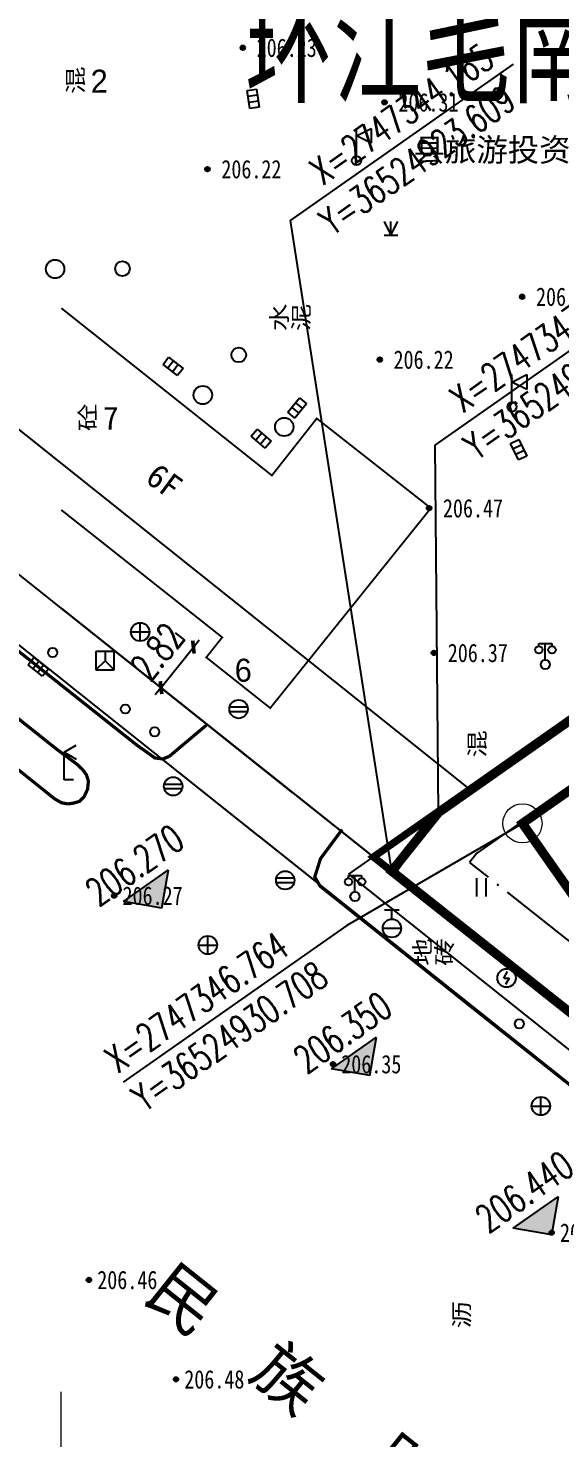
# Model space of a CAD drawing. Extents: x 36524600 to 36525730, y 2746759 to 2747713.
# Drawn here: x 36524903.9 to 36524932.7, y 2747313.4 to 2747390 of the extents above; entities that cross this region are included whole.
import ezdxf
from ezdxf.enums import TextEntityAlignment as Align

# ---------------------------------------------------------------- set-up
doc = ezdxf.new("R2010")
doc.units = 0
doc.header["$LTSCALE"] = 1000
doc.header["$MEASUREMENT"] = 0
for name, pattern in [('DOTE', [2.42, 2, -0.2, 0.02, -0.2]), ('X2', [10, 8, -2]), ('X39', [3, 2.5, -0.5])]:
    doc.linetypes.add(name, pattern=pattern)
doc.layers.add('0-有效绿地', color=96, linetype='Continuous', lineweight=5)
doc.layers.add('详细勘察布点方案1', color=96, linetype='Continuous', lineweight=5)
for name, color, linetype in [('0-用地红线', 1, 'DOTE'), ('0-规划建筑', 34, 'Continuous'), ('0-规划道路', 4, 'Continuous'), ('COMPONENT', 4, 'Continuous'), ('DIM_COOR', 3, 'Continuous'), ('DIM_ELEV', 3, 'Continuous'), ('DLDW', 11, 'Continuous'), ('DLSS', 4, 'Continuous'), ('GCD', 252, 'Continuous'), ('GXYZ', 2, 'Continuous'), ('JMD', 6, 'Continuous'), ('PLZJ', 6, 'Continuous'), ('PP-DX-PT', 251, 'Continuous'), ('PUB_DIM', 3, 'Continuous'), ('PUB_TEXT', 7, 'Continuous'), ('RD-侧石线', 251, 'Continuous'), ('RD-红线', 7, 'Continuous'), ('ZBTZ', 3, 'Continuous'), ('ZDH', 1, 'Continuous')]:
    doc.layers.add(name, color=color, linetype=linetype)
doc.layers.add('ASSIST', color=7, linetype='Continuous', plot=False)
doc.styles.add('_TCH_DIM', font='SIMPLEX', dxfattribs={"bigfont": 'GBCBIG'})
doc.styles.add('_TCH_DIM_T3', font='SIMPLEX', dxfattribs={"width": 0.705882, "bigfont": 'GBCBIG'})
doc.styles.add('HZ', font='rs.shx', dxfattribs={"width": 0.8, "bigfont": 'hztxt.shx'})
doc.styles.add('宋体', font='')
doc.styles.add('正等线体', font='宋体.shx', dxfattribs={"bigfont": '@@gbcbig.shx'})
doc.styles.add('细等线体', font='g13f12w.shx', dxfattribs={"width": 0.8, "bigfont": '@@gbcbig.shx'})
doc.styles.add('黑体', font='simhei.ttf')
doc.styles.get('宋体').set_extended_font_data('SimSun')
doc.linetypes.add('1161', pattern='A,0,[149,AAA.SHX,S=0.15,R=0,X=0,Y=0],-1.6', length=1.6)
doc.linetypes.add('444', pattern='A,4.5,[145,AAA.SHX,S=1,R=0,X=0,Y=1],4.5,-0.5,[146,AAA.SHX,S=1,R=0,X=0,Y=0],-0.5', length=10)
doc.dimstyles.new('_TCH_ARCH_M_M&&1', dxfattribs={"dimtxt": 1.4875, "dimasz": 0.5, "dimexe": 1.25, "dimexo": 1.5, "dimgap": 0.63125, "dimtad": 1, "dimzin": 0, "dimdsep": 46, "dimtxsty": '_TCH_DIM_T3', "dimblk": 'ARCHTICK', "dimcen": 0.09, "dimclrt": 7, "dimazin": 2, "dimtfac": 1, "dimtdec": 0, "dimtix": 1, "dimtmove": 2, "dimatfit": 3, "dimfxl": 0, "dimtolj": 1, "dimtzin": 0, "dimarcsym": 0})

# ---------------------------------------------------------------- blocks, each defined once
blk = doc.blocks.new('A$C3CD50023')
h = blk.add_hatch()
h.set_pattern_fill('ANSI31', color=253, scale=10)
h.paths.add_polyline_path([(3.5, -5.9), (3.5, -4.7), (10.5, -4.7), (10.5, -5.9), (15.9, -5.9), (15.9, 0.2), (15.9, 0.2), (15.9, 3.4), (6.5, 3.4), (6.5, 4), (5.1, 4), (5.1, 6.7), (-2.5, 6.7), (-2.5, 4), (-3.7, 4), (-3.7, 9.5), (-13.6, 9.5), (-13.6, 4.4), (-13, 4.4), (-13, -5.9)])
at = {"layer": '0-规划建筑'}
for p, q in [((11.9, 5.5), (15.9, 5.5)), ((15.9, 3.4), (15.9, 5.5)), ((0, 0), (0, -5.9))]:
    blk.add_line(p, q, dxfattribs=at)
at = {"layer": '0-规划建筑', "const_width": 0.5}
blk.add_lwpolyline([(3.5, -5.9), (3.5, -4.7), (10.5, -4.7), (10.5, -5.9), (15.9, -5.9), (15.9, 0.2), (15.9, 0.2), (15.9, 3.4), (6.5, 3.4), (6.5, 4), (5.1, 4), (5.1, 6.7), (-2.5, 6.7), (-2.5, 4), (-3.7, 4), (-3.7, 9.5), (-13.6, 9.5), (-13.6, 4.4), (-13, 4.4), (-13, -5.9)], close=True, dxfattribs=at)
at = {"layer": '0-规划建筑'}
for points in [[(-7.4, 4.4), (-13.6, 4.4), (-13.6, 9.5), (-7.4, 9.5)], [(-7.4, 8.6), (-3.7, 8.6), (-3.7, 9.5), (-7.4, 9.5)], [(-2.5, 4), (-3.7, 4), (-3.7, 5.5), (-2.5, 5.5)], [(5.1, 4), (6.5, 4), (6.5, 5.5), (5.1, 5.5)], [(6.5, 3.4), (11.9, 3.4), (11.9, 5.5), (6.5, 5.5)], [(-13, 4.4), (-13.6, 4.4), (-13.6, 2), (-13, 2)], [(10.7, 0.2), (15.9, 0.2), (15.9, 3.4), (10.7, 3.4)], [(-15.9, 2), (-13, 2), (-13, -5.9), (-15.9, -5.9)], [(-13, -5.9), (-5.1, -5.9), (-5.1, -8.5), (-13, -8.5)]]:
    blk.add_lwpolyline(points, close=True, dxfattribs=at)
for points in [[(-5.1, -5.9), (-5.1, -1.9), (-1.2, -1.9), (-1.2, 0), (1.2, 0), (1.2, -1.4), (3.3, -1.4), (3.3, -4.7), (3.5, -4.7), (3.5, -5.9)], [(10.5, -5), (10.5, -5.9), (15.9, -5.9), (15.9, -5)], [(3.5, -5.9), (10.5, -5.9)]]:
    blk.add_lwpolyline(points, dxfattribs=at)
blk = doc.blocks.new('_ArchTick')
at = {"color": 0, "linetype": 'ByBlock', "const_width": 0.4}
blk.add_lwpolyline([(-0.5, -0.5), (0.5, 0.5)], dxfattribs=at)
blk = doc.blocks.new('*D118')
at = {"layer": 'Defpoints', "color": 0, "transparency": 16777216}
for p in [(36524912.836, 2747356.344), (36524913.536, 2747355.786), (36524911.779, 2747353.584)]:
    blk.add_point(p, dxfattribs=at)
at = {"layer": 'PUB_DIM', "color": 0, "lineweight": -2, "transparency": 16777216}
for p, q in [((36524912.363, 2747356.722), (36524911.859, 2747357.124)), ((36524911.079, 2747354.142), (36524912.836, 2747356.344)), ((36524912.836, 2747356.344), (36524913.148, 2747356.735)), ((36524910.606, 2747354.519), (36524910.102, 2747354.922)), ((36524911.079, 2747354.142), (36524910.767, 2747353.751))]:
    blk.add_line(p, q, dxfattribs=at)
at = {"layer": 'PUB_DIM', "color": 0, "lineweight": -2, "transparency": 16777216, "xscale": 0.5, "yscale": 0.5, "zscale": 0.5}
for p, rotation in [((36524912.836, 2747356.344), 231.4176074244783), ((36524911.079, 2747354.142), 51.41760742447831)]:
    blk.add_blockref('_ArchTick', p, dxfattribs=dict(at, rotation=rotation))
at = {"layer": 'PUB_DIM', "color": 7, "transparency": 16777216, "insert": (36524910.883, 2747356.101), "char_height": 1.4875, "attachment_point": 5, "rotation": 51.41761, "style": '_TCH_DIM_T3'}
blk.add_mtext('\\A1;2.82', dxfattribs=at)
blk = doc.blocks.new('gc097')
for p, q in [((-0.7, 2), (-0.7, 2.3)), ((-0.7, 2.3), (0.7, 2.3)), ((0, 0.5), (0, 2.3)), ((0.7, 2.3), (0.7, 2))]:
    blk.add_line(p, q)
for centre, radius in [((-0.7, 1.6), 0.4), ((0.73, 1.6), 0.4), ((0, 0), 0.5)]:
    blk.add_circle(centre, radius)
blk = doc.blocks.new('gc053')
for p, q in [((-0.97, 0.25), (0.97, 0.25)), ((-0.97, -0.25), (0.97, -0.25))]:
    blk.add_line(p, q)
blk.add_circle((0, 0), 1)
blk = doc.blocks.new('gc170')
at = {"linetype": 'Continuous'}
blk.add_circle((0, 0), 0.5, dxfattribs=at)
blk = doc.blocks.new('gc043')
for p, q in [((-1, 0), (1, 0)), ((0, -1), (0, 1))]:
    blk.add_line(p, q)
blk.add_circle((0, 0), 1)
blk = doc.blocks.new('gc133')
for p, q in [((-0.8, 2), (0.8, 2)), ((0, 1), (0, 2)), ((-1, 0), (1, 0))]:
    blk.add_line(p, q)
blk.add_circle((0, 0), 1)
blk = doc.blocks.new('gc050')
for points in [[(-0.3, 0), (0.1, 0.69)], [(-0.3, 0), (0.3, 0)], [(0.3, 0), (-0.1, -0.69)]]:
    blk.add_lwpolyline(points)
blk.add_circle((0, 0), 1)
blk = doc.blocks.new('Gc052')
for p, q in [((0, 3), (1.3, 3.75)), ((0, 3), (1.3, 2.25)), ((0, 0), (0, 3)), ((1, 0), (0, 0))]:
    blk.add_line(p, q)
blk = doc.blocks.new('gc049')
for p, q in [((-1, 1.2), (-1, -0.8)), ((1, 1.2), (-1, 1.2)), ((0, 0.2), (-1, -0.8)), ((0, 1.2), (0, 0.2)), ((0, 0.2), (1, -0.8)), ((1, -0.8), (1, 1.2)), ((-1, -0.8), (1, -0.8))]:
    blk.add_line(p, q)
blk = doc.blocks.new('gc041')
for p, q in [((-1, 0.5), (1, 0.5)), ((-1, -0.5), (-1, 0.5)), ((-0.33, 0.5), (-0.33, -0.5)), ((0.33, 0.5), (0.33, -0.5)), ((1, 0.5), (1, -0.5)), ((1, -0.5), (-1, -0.5))]:
    blk.add_line(p, q)
blk = doc.blocks.new('gc200')
h = blk.add_hatch(color=256)
edge = h.paths.add_edge_path()
edge.add_arc((0, 0), 0.25, 0, 360)
blk.add_circle((0, 0), 0.25)
blk = doc.blocks.new('gc121')
at = {"color": 253}
for p, q in [((-0.5, -1), (-0.5, 1)), ((0.5, -1), (0.5, 1))]:
    blk.add_line(p, q, dxfattribs=at)
blk = doc.blocks.new('Gc019')
for p, q in [((0, 0.5), (0, 3.5)), ((0, 2.7), (1.6, 3.5)), ((1.6, 3.5), (1.6, 1.9)), ((1.6, 1.9), (0, 2.7))]:
    blk.add_line(p, q)
blk.add_circle((0, 0), 0.5)
blk = doc.blocks.new('gc124')
for p, q in [((-0.75, 1.5), (0, 0)), ((-0.75, 0), (0.75, 0)), ((0, 0), (0, 1.5)), ((0, 0), (0.75, 1.5))]:
    blk.add_line(p, q)
blk = doc.blocks.new('Gc122')
blk.add_circle((0, 0), 0.8)
blk = doc.blocks.new('GC188')
blk.add_circle((0, 0), 1)
blk = doc.blocks.new('dxt')
at = {"color": 253, "linetype": 'Continuous', "flags": 128}
blk.add_lwpolyline([(36524987.184, 2747390.33), (36524927.862, 2747348.613), (36524887.051, 2747381.185), (36524958.417, 2747431.297), (36524987.184, 2747390.33)], dxfattribs=at)
at = {"color": 253, "linetype": 'Continuous', "const_width": 0.4, "flags": 128}
blk.add_lwpolyline([(36524922.616, 2747344.938), (36524949.85, 2747323.482), (36524956.19, 2747318.343), (36524981.121, 2747317.663), (36525049.006, 2747365.698), (36525057.08, 2747371.412), (36525063.179, 2747376.968), (36525066.001, 2747404.762), (36525064.287, 2747407.911), (36525064.287, 2747407.911), (36525039.283, 2747426.847)], close=True, dxfattribs=at)
at = {"color": 253, "linetype": 'Continuous', "lineweight": -3, "flags": 128}
blk.add_lwpolyline([(36524921.28, 2747344), (36524922.616, 2747344.938), (36524949.575, 2747323.556), (36524946.828, 2747323.639)], close=True, dxfattribs=at)
at = {"layer": 'ASSIST', "color": 253, "linetype": 'Continuous', "elevation": 213.299, "flags": 128}
blk.add_lwpolyline([(36524930.54, 2747335.869, 0.00000221, 0.00000221, 0), (36524943.68, 2747325.763, 0.00000221, 0.00000221, 0)], format="xyseb", dxfattribs=at)
at = {"layer": 'DLDW', "color": 253, "linetype": '1161', "const_width": 0.00000221, "elevation": 206.306, "flags": 128}
blk.add_lwpolyline([(36524920.01, 2747388.079), (36524932.11, 2747396.776), (36524948.189, 2747373.833), (36524935.923, 2747365.054)], close=True, dxfattribs=at)
at = {"layer": 'DLSS', "color": 253, "linetype": 'X2'}
for p, q in [((36524918.26, 2747348.414), (36524957.468, 2747317.134)), ((36524916.389, 2747346.068), (36524955.597, 2747314.789))]:
    blk.add_line(p, q, dxfattribs=at)
at = {"layer": 'DLSS', "color": 253, "linetype": 'Continuous', "flags": 128}
for points, elevation in [([(36524913.539, 2747352.1, 0.175, 0.175, 0), (36524911.535, 2747350.415, 0.175, 0.175, 0), (36524911.184, 2747350.264, 0.175, 0.175, 0), (36524910.742, 2747350.32, 0.175, 0.175, 0), (36524909.768, 2747351.015, 0.175, 0.175, 0), (36524900.282, 2747358.545, 0.175, 0.175, 0), (36524870.341, 2747382.461, 0.175, 0.175, 0), (36524869.969, 2747382.786, 0.175, 0.175, 0), (36524869.903, 2747383.403, 0.175, 0.175, 0), (36524870.169, 2747383.98, 0.175, 0.175, 0), (36524871.401, 2747385.532, 0.175, 0.175, 0)], 206.308), ([(36524920.916, 2747346.434, 0.175, 0.175, 0), (36524919.744, 2747344.854, 0.175, 0.175, 0), (36524919.428, 2747343.859, 0.175, 0.175, 0), (36524919.715, 2747343.359, 0.175, 0.175, 0), (36524927.967, 2747336.77, 0.175, 0.175, 0), (36524938.965, 2747328.046, 0.175, 0.175, 0), (36524947.267, 2747321.454, 0.175, 0.175, 0), (36524948.67, 2747320.408, 0.175, 0.175, 0), (36524950.206, 2747319.533, 0.175, 0.175, 0), (36524953.989, 2747317.404, 0.175, 0.175, 0), (36524955.958, 2747316.701, 0.175, 0.175, 0), (36524957.313, 2747316.325, 0.175, 0.175, 0), (36524960.448, 2747315.765, 0.175, 0.175, 0), (36524964.023, 2747315.608, 0.175, 0.175, 0), (36524967.434, 2747315.865, 0.175, 0.175, 0), (36524970.46, 2747316.582, 0.175, 0.175, 0), (36524972.784, 2747317.46, 0.175, 0.175, 0), (36524974.968, 2747318.622, 0.175, 0.175, 0), (36524977.765, 2747320.198, 0.175, 0.175, 0), (36524983.77, 2747324.4, 0.175, 0.175, 0), (36524982.137, 2747327.176, 0.175, 0.175, 0)], 206.17)]:
    blk.add_lwpolyline(points, format="xyseb", dxfattribs=dict(at, elevation=elevation))
at = {"layer": 'DLSS', "color": 253, "linetype": 'Continuous', "const_width": 0.175, "elevation": 206.045, "flags": 128}
blk.add_lwpolyline([(36524868.961, 2747377.2), (36524905.3, 2747348.097), (36524905.682, 2747347.879), (36524906.022, 2747347.824), (36524906.285, 2747347.857), (36524906.643, 2747347.959), (36524906.898, 2747348.217), (36524907.085, 2747348.614), (36524907.134, 2747349.057), (36524907.025, 2747349.398), (36524906.828, 2747349.676), (36524906.496, 2747349.991), (36524905.415, 2747350.789), (36524870.738, 2747378.428), (36524870.175, 2747378.867), (36524869.831, 2747379.005), (36524869.507, 2747378.98), (36524869.213, 2747378.912), (36524868.924, 2747378.668), (36524868.76, 2747378.383), (36524868.71, 2747377.91), (36524868.735, 2747377.715), (36524868.806, 2747377.482)], close=True, dxfattribs=at)
at = {"layer": 'JMD', "color": 253, "linetype": 'Continuous', "flags": 128}
for points, const_width, elevation in [([(36524911.46, 2747394.441), (36524913.174, 2747392.111), (36524915.521, 2747388.919), (36524903.623, 2747380.175), (36524898.118, 2747384.655)], 0.00000221, 214.146), ([(36524890.87, 2747375.513), (36524895.79, 2747382.232), (36524901.824, 2747377.814), (36524917.1, 2747365.672), (36524919.57, 2747368.813), (36524925.735, 2747363.896), (36524917.883, 2747354.118)], 0.00000222, 216.124)]:
    blk.add_lwpolyline(points, close=True, dxfattribs=dict(at, const_width=const_width, elevation=elevation))
at = {"layer": 'JMD', "color": 253, "linetype": 'X39', "const_width": 0.00000221, "elevation": 206.885, "flags": 128}
blk.add_lwpolyline([(36524914.401, 2747356.876), (36524917.883, 2747354.118), (36524917.009, 2747353.03), (36524913.553, 2747355.772)], close=True, dxfattribs=at)
at = {"layer": 'JMD', "color": 253, "linetype": 'Continuous', "flags": 128}
blk.add_lwpolyline([(36524930.775, 2747354.994, 0.00000221, 0.00000221, 0), (36524923.305, 2747349.801, 0.00000221, 0.00000221, 0), (36524926.154, 2747347.357, 0.00000221, 0.00000221, 0), (36524932.854, 2747352.151, 0.00000221, 0.00000221, 0)], format="xyseb", close=True, dxfattribs=at)
blk.add_lwpolyline([(36524930.775, 2747354.994, 0.00000221, 0.00000221, 0), (36524923.305, 2747349.801, 0.00000221, 0.00000221, 0), (36524926.154, 2747347.357, 0.00000221, 0.00000221, 0), (36524932.854, 2747352.151, 0.00000221, 0.00000221, 0)], format="xyseb", close=True, dxfattribs=at)
at = {"layer": 'JMD', "color": 253, "linetype": '444', "elevation": 206.721, "flags": 128}
blk.add_lwpolyline([(36524982.137, 2747327.176), (36524979.441, 2747325.363), (36524974.092, 2747321.714), (36524971.668, 2747320.392), (36524969.019, 2747319.385), (36524966.27, 2747318.899), (36524962.74, 2747318.635), (36524958.693, 2747318.791), (36524954.45, 2747320.384), (36524951.303, 2747322.564), (36524946.065, 2747326.112), (36524923.886, 2747344.172), (36524926.154, 2747347.357)], dxfattribs=at)
at = {"layer": 'PP-DX-PT', "color": 253, "linetype": 'Continuous'}
for p in [(36524915.521, 2747388.919, 206.23), (36524923.22, 2747385.95, 206.31), (36524913.603, 2747382.319, 206.22), (36524930.696, 2747375.387, 206.19), (36524922.957, 2747371.969, 206.22), (36524925.64, 2747363.893, 206.47), (36524925.903, 2747356.03, 206.37), (36524908.536, 2747342.835, 206.27), (36524920.417, 2747333.679, 206.35), (36524932.297, 2747324.522, 206.44), (36524907.162, 2747321.952, 206.46), (36524911.889, 2747316.55, 206.48)]:
    blk.add_point(p, dxfattribs=at)
at = {"layer": 'PP-DX-PT', "color": 253}
for p in [(36524915.521, 2747388.919, 206.23), (36524923.22, 2747385.95, 206.31), (36524913.603, 2747382.319, 206.224), (36524930.696, 2747375.387, 206.195), (36524922.957, 2747371.969, 206.224), (36524925.64, 2747363.893, 206.471), (36524925.903, 2747356.03, 206.369), (36524908.536, 2747342.835, 206.269), (36524920.417, 2747333.679, 206.346), (36524932.297, 2747324.522, 206.438), (36524907.162, 2747321.952, 206.456), (36524911.889, 2747316.55, 206.484)]:
    blk.add_point(p, dxfattribs=at)
at = {"layer": 'RD-侧石线', "color": 253, "linetype": 'Continuous', "flags": 128}
blk.add_lwpolyline([(36524916.389, 2747346.068), (36524845.582, 2747402.557), (36524834.678, 2747411.256)], dxfattribs=at)
at = {"layer": 'RD-红线', "color": 253, "linetype": 'Continuous', "flags": 128}
for points in [[(36524918.26, 2747348.414), (36524847.453, 2747404.902), (36524838.906, 2747411.721)], [(36524918.26, 2747348.414), (36524949.518, 2747323.476), (36524955.942, 2747318.351)]]:
    blk.add_lwpolyline(points, dxfattribs=at)
at = {"layer": 'ZBTZ', "color": 253, "linetype": '1161', "elevation": 206.355, "flags": 128}
blk.add_lwpolyline([(36524918.305, 2747387.332, 0.00000221, 0.00000221, 0), (36524917.713, 2747387.242, 0.00000221, 0.00000221, 0), (36524917.246, 2747386.848, 0.00000221, 0.00000221, 0), (36524917.192, 2747386.453, 0.00000221, 0.00000221, 0), (36524929.998, 2747367.767, 0.00000221, 0.00000221, 0), (36524930.663, 2747367.808, 0.00000221, 0.00000221, 0), (36524931.166, 2747368.291, 0.00000221, 0.00000221, 0), (36524931.509, 2747369.459, 0.00000221, 0.00000221, 0)], format="xyseb", close=True, dxfattribs=at)
at = {"layer": 'ZBTZ', "color": 253, "linetype": '1161', "const_width": 0.0000022, "elevation": 206.308, "flags": 128}
blk.add_lwpolyline([(36524913.539, 2747352.1), (36524899.773, 2747363.3), (36524883.204, 2747376.468), (36524871.401, 2747385.532)], dxfattribs=at)
at = {"layer": 'ZBTZ', "color": 253, "linetype": '1161', "elevation": 206.15, "flags": 128}
blk.add_lwpolyline([(36524923.886, 2747344.172, 0, 0, 0), (36524920.916, 2747346.434, 0.00000221, 0.00000221, 0), (36524913.539, 2747352.1, 0.00000221, 0.00000221, 0)], format="xyseb", dxfattribs=at)
at = {"layer": 'ZBTZ', "color": 253, "linetype": '1161', "flags": 128}
blk.add_lwpolyline([(36524976.63, 2747323.243), (36524971.422, 2747320.334), (36524965.405, 2747318.664), (36524959.19, 2747318.964), (36524948.257, 2747324.253), (36524923.416, 2747344.228), (36524926.154, 2747347.357)], dxfattribs=at)
at = {"layer": 'ZDH', "color": 253, "linetype": 'Continuous'}
for p in [(36524925.903, 2747347.162, 206.55), (36524923.416, 2747344.228, 206.407)]:
    blk.add_point(p, dxfattribs=at)
at = {"layer": 'COMPONENT', "color": 253, "linetype": 'Continuous', "xscale": 0.5, "yscale": 0.5}
blk.add_blockref('Gc052', (36524905.82, 2747349.134, 206.007), dxfattribs=at)
at = {"layer": 'DLDW', "color": 253, "linetype": 'Continuous', "xscale": 0.5, "yscale": 0.5}
for name, p in [('Gc019', (36524921.697, 2747382.78, 214.773)), ('Gc019', (36524930.142, 2747369.401, 208.956)), ('gc097', (36524931.95, 2747355.399, 213.423)), ('gc097', (36524921.61, 2747342.79, 206.483))]:
    blk.add_blockref(name, p, dxfattribs=at)
at = {"layer": 'GCD', "color": 253, "linetype": 'Continuous'}
ref = blk.add_blockref('gc200', (36524915.521, 2747388.919, 206.23), dxfattribs=dict(at, xscale=0.5, yscale=0.5, zscale=0.5))
ref.add_attrib('height', '206.23', dxfattribs={"linetype": 'Continuous', "height": 1, "style": '正等线体', "width": 0.8}).set_placement((36524916.271, 2747388.919, 206.23), align=Align.MIDDLE_LEFT)
ref = blk.add_blockref('gc200', (36524923.22, 2747385.95, 206.31), dxfattribs=dict(at, xscale=0.5, yscale=0.5, zscale=0.5))
ref.add_attrib('height', '206.31', dxfattribs={"linetype": 'Continuous', "height": 1, "style": '正等线体', "width": 0.8}).set_placement((36524923.97, 2747385.95, 206.31), align=Align.MIDDLE_LEFT)
ref = blk.add_blockref('gc200', (36524913.603, 2747382.319, 206.224), dxfattribs=dict(at, xscale=0.5, yscale=0.5, zscale=0.5))
ref.add_attrib('height', '206.22', dxfattribs={"linetype": 'Continuous', "height": 1, "style": '正等线体', "width": 0.8}).set_placement((36524914.353, 2747382.319, 206.224), align=Align.MIDDLE_LEFT)
ref = blk.add_blockref('gc200', (36524930.696, 2747375.387, 206.195), dxfattribs=dict(at, xscale=0.5, yscale=0.5, zscale=0.5))
ref.add_attrib('height', '206.19', dxfattribs={"linetype": 'Continuous', "height": 1, "style": '正等线体', "width": 0.8}).set_placement((36524931.446, 2747375.387, 206.195), align=Align.MIDDLE_LEFT)
ref = blk.add_blockref('gc200', (36524922.957, 2747371.969, 206.224), dxfattribs=dict(at, xscale=0.5, yscale=0.5, zscale=0.5))
ref.add_attrib('height', '206.22', dxfattribs={"linetype": 'Continuous', "height": 1, "style": '正等线体', "width": 0.8}).set_placement((36524923.707, 2747371.969, 206.224), align=Align.MIDDLE_LEFT)
ref = blk.add_blockref('gc200', (36524925.64, 2747363.893, 206.471), dxfattribs=dict(at, xscale=0.5, yscale=0.5, zscale=0.5))
ref.add_attrib('height', '206.47', dxfattribs={"linetype": 'Continuous', "height": 1, "style": '正等线体', "width": 0.8}).set_placement((36524926.39, 2747363.893, 206.471), align=Align.MIDDLE_LEFT)
ref = blk.add_blockref('gc200', (36524925.903, 2747356.03, 206.369), dxfattribs=dict(at, xscale=0.5, yscale=0.5, zscale=0.5))
ref.add_attrib('height', '206.37', dxfattribs={"linetype": 'Continuous', "height": 1, "style": '正等线体', "width": 0.8}).set_placement((36524926.653, 2747356.03, 206.369), align=Align.MIDDLE_LEFT)
ref = blk.add_blockref('gc200', (36524908.536, 2747342.835, 206.269), dxfattribs=dict(at, xscale=0.5, yscale=0.5, zscale=0.5))
ref.add_attrib('height', '206.27', dxfattribs={"linetype": 'Continuous', "height": 1, "style": '正等线体', "width": 0.8}).set_placement((36524908.986, 2747342.835, 206.269), align=Align.MIDDLE_LEFT)
ref = blk.add_blockref('gc200', (36524920.417, 2747333.679, 206.346), dxfattribs=dict(at, xscale=0.5, yscale=0.5, zscale=0.5))
ref.add_attrib('height', '206.35', dxfattribs={"linetype": 'Continuous', "height": 1, "style": '正等线体', "width": 0.8}).set_placement((36524920.867, 2747333.679, 206.346), align=Align.MIDDLE_LEFT)
ref = blk.add_blockref('gc200', (36524932.297, 2747324.522, 206.438), dxfattribs=dict(at, xscale=0.5, yscale=0.5, zscale=0.5))
ref.add_attrib('height', '206.44', dxfattribs={"linetype": 'Continuous', "height": 1, "style": '正等线体', "width": 0.8}).set_placement((36524932.747, 2747324.522, 206.438), align=Align.MIDDLE_LEFT)
ref = blk.add_blockref('gc200', (36524907.162, 2747321.952, 206.456), dxfattribs=dict(at, xscale=0.5, yscale=0.5, zscale=0.5))
ref.add_attrib('height', '206.46', dxfattribs={"linetype": 'Continuous', "height": 1, "style": '正等线体', "width": 0.8}).set_placement((36524907.612, 2747321.952, 206.456), align=Align.MIDDLE_LEFT)
ref = blk.add_blockref('gc200', (36524911.889, 2747316.55, 206.484), dxfattribs=dict(at, xscale=0.5, yscale=0.5, zscale=0.5))
ref.add_attrib('height', '206.48', dxfattribs={"linetype": 'Continuous', "height": 1, "style": '正等线体', "width": 0.8}).set_placement((36524912.339, 2747316.55, 206.484), align=Align.MIDDLE_LEFT)
at = {"layer": 'GXYZ', "color": 253, "linetype": 'Continuous'}
for p, xscale, yscale, rotation in [((36524916.084, 2747386.144, 206.226), 0.4999999999999998, 0.4999999999999998, 278.3041479293703), ((36524911.733, 2747371.6, 206.67), 0.5, 0.5, 322.4670424915944), ((36524918.472, 2747369.339, 206.34), 0.5, 0.5, 50.7487299525655), ((36524916.523, 2747367.679, 208.06), 0.5, 0.5, 319.3944299497303), ((36524930.506, 2747367.072, 206.237), 0.5, 0.5, 295.3009962228973)]:
    blk.add_blockref('gc041', p, dxfattribs=dict(at, xscale=xscale, yscale=yscale, rotation=rotation))
at = {"layer": 'GXYZ', "color": 253, "linetype": 'Continuous', "xscale": 0.5, "yscale": 0.5}
for name, p in [('GC188', (36524905.324, 2747376.894, 206.735)), ('GC188', (36524913.346, 2747370.04, 206.349)), ('GC188', (36524917.769, 2747368.313, 206.401)), ('gc043', (36524909.944, 2747357.171, 206.398)), ('gc049', (36524908.04, 2747355.506, 206.379)), ('gc053', (36524915.291, 2747352.973, 206.344)), ('gc053', (36524911.736, 2747348.777, 206.051)), ('gc053', (36524917.823, 2747343.674, 206.202)), ('gc133', (36524923.618, 2747341.063, 206.542)), ('gc043', (36524913.62, 2747340.148, 206.309)), ('gc050', (36524929.847, 2747338.361, 206.409)), ('gc043', (36524931.71, 2747331.403, 206.311))]:
    blk.add_blockref(name, p, dxfattribs=at)
at = {"layer": 'GXYZ', "color": 253, "linetype": 'Continuous', "xscale": 0.5, "yscale": 0.5, "zscale": 0.5, "rotation": 321.5555066804802}
blk.add_blockref('gc041', (36524904.409, 2747355.269, 206.09), dxfattribs=at)
at = {"layer": 'ZBTZ', "color": 253, "linetype": 'Continuous', "xscale": 0.5, "yscale": 0.5}
for name, p in [('gc124', (36524923.566, 2747378.726, 206.32)), ('Gc122', (36524908.982, 2747376.912, 209.83)), ('Gc122', (36524915.296, 2747372.225, 210.026)), ('gc121', (36524928.481, 2747343.293, 207.182))]:
    blk.add_blockref(name, p, dxfattribs=at)
at = {"layer": 'ZBTZ', "color": 253, "linetype": 'Continuous', "yscale": 0.5}
for p, xscale, rotation in [((36524905.19, 2747356.048, 206.493), 0.5000000007839251, 322.1726704809915), ((36524909.139, 2747352.981, 206.548), 0.5000000007839251, 322.1726704809915), ((36524910.734, 2747351.743, 206.57), 0.5000000007839251, 322.1726704809915), ((36524930.54, 2747335.869, 213.299), 0.5, 322.4346822469809)]:
    blk.add_blockref('gc170', p, dxfattribs=dict(at, xscale=xscale, rotation=rotation))
at = {"layer": 'DLSS', "color": 253, "linetype": 'Continuous', "style": '细等线体'}
for s, p in [('地砖', (36524925.857, 2747339.768, 202.98)), ('沥', (36524927.395, 2747320.054, 204.532))]:
    blk.add_text(s, height=1.25, dxfattribs=at).set_placement(p, align=Align.MIDDLE)
at = {"layer": 'JMD', "color": 253, "linetype": 'Continuous', "style": 'HZ', "width": 0.8}
blk.add_text('环江毛南族自治县发展和改革局', height=6, dxfattribs=at).set_placement((36524949.235, 2747389.205), align=Align.MIDDLE)
at = {"layer": 'JMD', "color": 253, "linetype": 'Continuous', "style": '细等线体'}
for s, p in [('混', (36524907.008, 2747387.093, 210.664)), ('砼', (36524907.675, 2747368.786, 216.124))]:
    blk.add_text(s, height=1.25, rotation=1, dxfattribs=at).set_placement(p, align=Align.MIDDLE_RIGHT)
at = {"layer": 'JMD', "color": 252, "linetype": 'Continuous', "style": '细等线体'}
blk.add_text('2', height=1.25, rotation=1, dxfattribs=at).set_placement((36524907.258, 2747387.093, 214.146), align=Align.MIDDLE_LEFT)
at = {"layer": 'JMD', "color": 253, "style": '宋体'}
blk.add_text('县旅游投资开发有限公司', height=1.25, dxfattribs=at).set_placement((36524934.173, 2747382.369), align=Align.BOTTOM_CENTER)
at = {"layer": 'JMD', "color": 253, "linetype": 'Continuous', "style": '细等线体'}
for s, p in [('水泥', (36524918.075, 2747374.275, 202.761)), ('混', (36524928.232, 2747351.084)), ('混', (36524928.232, 2747351.084))]:
    blk.add_text(s, height=1.25, dxfattribs=at).set_placement(p, align=Align.MIDDLE)
at = {"layer": 'JMD', "color": 253, "linetype": 'Continuous', "style": '正等线体'}
blk.add_text('7', height=1.25, dxfattribs=at).set_placement((36524907.925, 2747368.786, 216.124), align=Align.MIDDLE_LEFT)
at = {"layer": 'PLZJ', "color": 252, "style": '细等线体'}
blk.add_text('6', height=1.25, rotation=1, dxfattribs=at).set_placement((36524915.543, 2747355.089, 232.561), align=Align.MIDDLE_CENTER)

msp = doc.modelspace()

# ---------------------------------------------------------------- hatches: boundary and pattern name
at = {"layer": 'DIM_ELEV'}
for points in [[(36524911.119, 2747342.152), (36524909.03, 2747342.519), (36524911.486, 2747344.241)], [(36524922.419, 2747333.054), (36524920.329, 2747333.421), (36524922.786, 2747335.143)], [(36524932.297, 2747324.397), (36524930.208, 2747324.764), (36524932.664, 2747326.486)]]:
    msp.add_hatch(color=256, dxfattribs=at).paths.add_polyline_path(points)

# ---------------------------------------------------------------- linework, layer by layer
at = {"layer": '0-有效绿地'}
msp.add_line((36524905.661, 2747261.254), (36524905.661, 2747315.876), dxfattribs=at)
at = {"layer": '0-用地红线', "ltscale": 0.003, "const_width": 0.5, "flags": 128}
msp.add_lwpolyline([(36525063.044, 2747375.632), (36525066.081, 2747405.549), (36525040.255, 2747427.532), (36524987.602, 2747390.442), (36524926.154, 2747347.357), (36524923.609, 2747344.165), (36524956.19, 2747318.343), (36524981.121, 2747317.663), (36525063.044, 2747375.632)], close=True, dxfattribs=at)
at = {"layer": '0-用地红线', "ltscale": 0.003, "flags": 128}
msp.add_lwpolyline([(36525060.197, 2747377.292), (36525062.938, 2747404.286), (36525040.081, 2747423.74), (36524989.327, 2747387.988), (36524928.23, 2747345.148), (36524927.83, 2747344.647), (36524957.271, 2747321.315), (36524980.204, 2747320.689)], close=True, dxfattribs=at)
at = {"layer": '0-规划建筑', "color": 8, "const_width": 0.1}
msp.add_lwpolyline([(36524905.661, 2747363.798), (36524914.401, 2747356.876), (36524913.536, 2747355.786), (36524917.009, 2747353.03), (36524925.735, 2747363.896), (36524919.536, 2747368.77), (36524917.1, 2747365.672), (36524905.661, 2747374.765)], dxfattribs=at)
at = {"layer": '0-规划建筑', "const_width": 0.5}
msp.add_lwpolyline([(36524933.41, 2747348.658), (36524930.708, 2747346.764), (36524937.646, 2747336.868), (36524957.271, 2747321.315), (36524978.92, 2747320.724), (36525011.748, 2747343.742), (36525005.433, 2747352.748), (36524975.584, 2747331.819), (36524961.232, 2747332.211), (36524949.753, 2747341.309)], dxfattribs=at)
at = {"layer": '0-规划道路', "color": 4}
for p, q in [((36524905.661, 2747358.465), (36524955.943, 2747318.35)), ((36524905.661, 2747354.627), (36524956.374, 2747314.169))]:
    msp.add_line(p, q, dxfattribs=at)
at = {"layer": 'DIM_COOR', "color": 3}
for p, q in [((36524918.112, 2747379.537), (36524930.226, 2747388.031)), ((36524923.609, 2747344.165), (36524918.112, 2747379.537)), ((36524925.963, 2747367.327), (36524937.987, 2747375.757)), ((36524926.154, 2747347.357), (36524925.963, 2747367.327)), ((36524930.708, 2747346.764), (36524921.178, 2747341.217)), ((36524921.178, 2747341.217), (36524909.02, 2747332.692))]:
    msp.add_line(p, q, dxfattribs=at)
at = {"layer": 'DIM_ELEV'}
for p, q in [((36524909.03, 2747342.519), (36524911.486, 2747344.241)), ((36524911.119, 2747342.152), (36524911.486, 2747344.241)), ((36524911.119, 2747342.152), (36524909.03, 2747342.519)), ((36524920.329, 2747333.421), (36524922.786, 2747335.143)), ((36524922.419, 2747333.054), (36524922.786, 2747335.143)), ((36524922.419, 2747333.054), (36524920.329, 2747333.421)), ((36524930.208, 2747324.764), (36524932.664, 2747326.486)), ((36524932.297, 2747324.397), (36524932.664, 2747326.486)), ((36524932.297, 2747324.397), (36524930.208, 2747324.764))]:
    msp.add_line(p, q, dxfattribs=at)
at = {"layer": '详细勘察布点方案1', "color": 1}
msp.add_circle((36524930.708, 2747346.764), 1.065, dxfattribs=at)

# ---------------------------------------------------------------- block references
msp.add_blockref('dxt', (0, 0))
at = {"layer": '0-规划建筑', "rotation": 35.03673594298425}
msp.add_blockref('A$C3CD50023', (36524949.999, 2747348.687), dxfattribs=at)

# ---------------------------------------------------------------- texts
at = {"layer": 'PUB_TEXT', "style": '_TCH_DIM', "width": 0.705882}
for s, p in [('X=2747344.165', (36524919.854, 2747381.399)), ('Y=36524923.609', (36524920.369, 2747378.661)), ('X=2747347.357', (36524927.451, 2747369.011)), ('Y=36524926.154', (36524928.211, 2747366.445)), ('206.270', (36524907.677, 2747342.211)), ('X=2747346.764', (36524908.718, 2747333.122)), ('Y=36524930.708', (36524910.175, 2747331.044)), ('206.350', (36524918.976, 2747333.113)), ('206.440', (36524928.854, 2747324.456))]:
    msp.add_text(s, height=1.4875, rotation=35.03674, dxfattribs=at).set_placement(p)
at = {"layer": 'PUB_TEXT', "linetype": 'Continuous', "style": '黑体'}
for s, height, rotation, p in [('6F', 1.3143, 323.68331, (36524910.146, 2747365.371)), ('民', 2.629, 321.41761, (36524910.082, 2747320.989)), ('族', 2.629, 321.41761, (36524915.753, 2747316.71)), ('路', 2.629, 321.41761, (36524922.136, 2747311.672))]:
    msp.add_text(s, height=height, rotation=rotation, dxfattribs=at).set_placement(p)

# ---------------------------------------------------------------- dimensions: what is measured, and where the dimension line sits
at = {"layer": 'PUB_DIM'}
dim = msp.add_aligned_dim(p1=(36524911.779, 2747353.584), p2=(36524913.536, 2747355.786), distance=0.895, dimstyle='_TCH_ARCH_M_M&&1', dxfattribs=at)
dim.commit()
dim.dimension.update_dxf_attribs({"geometry": '*D118', "text_midpoint": (36524910.883, 2747356.101)})

doc.saveas('drawing.dxf')
